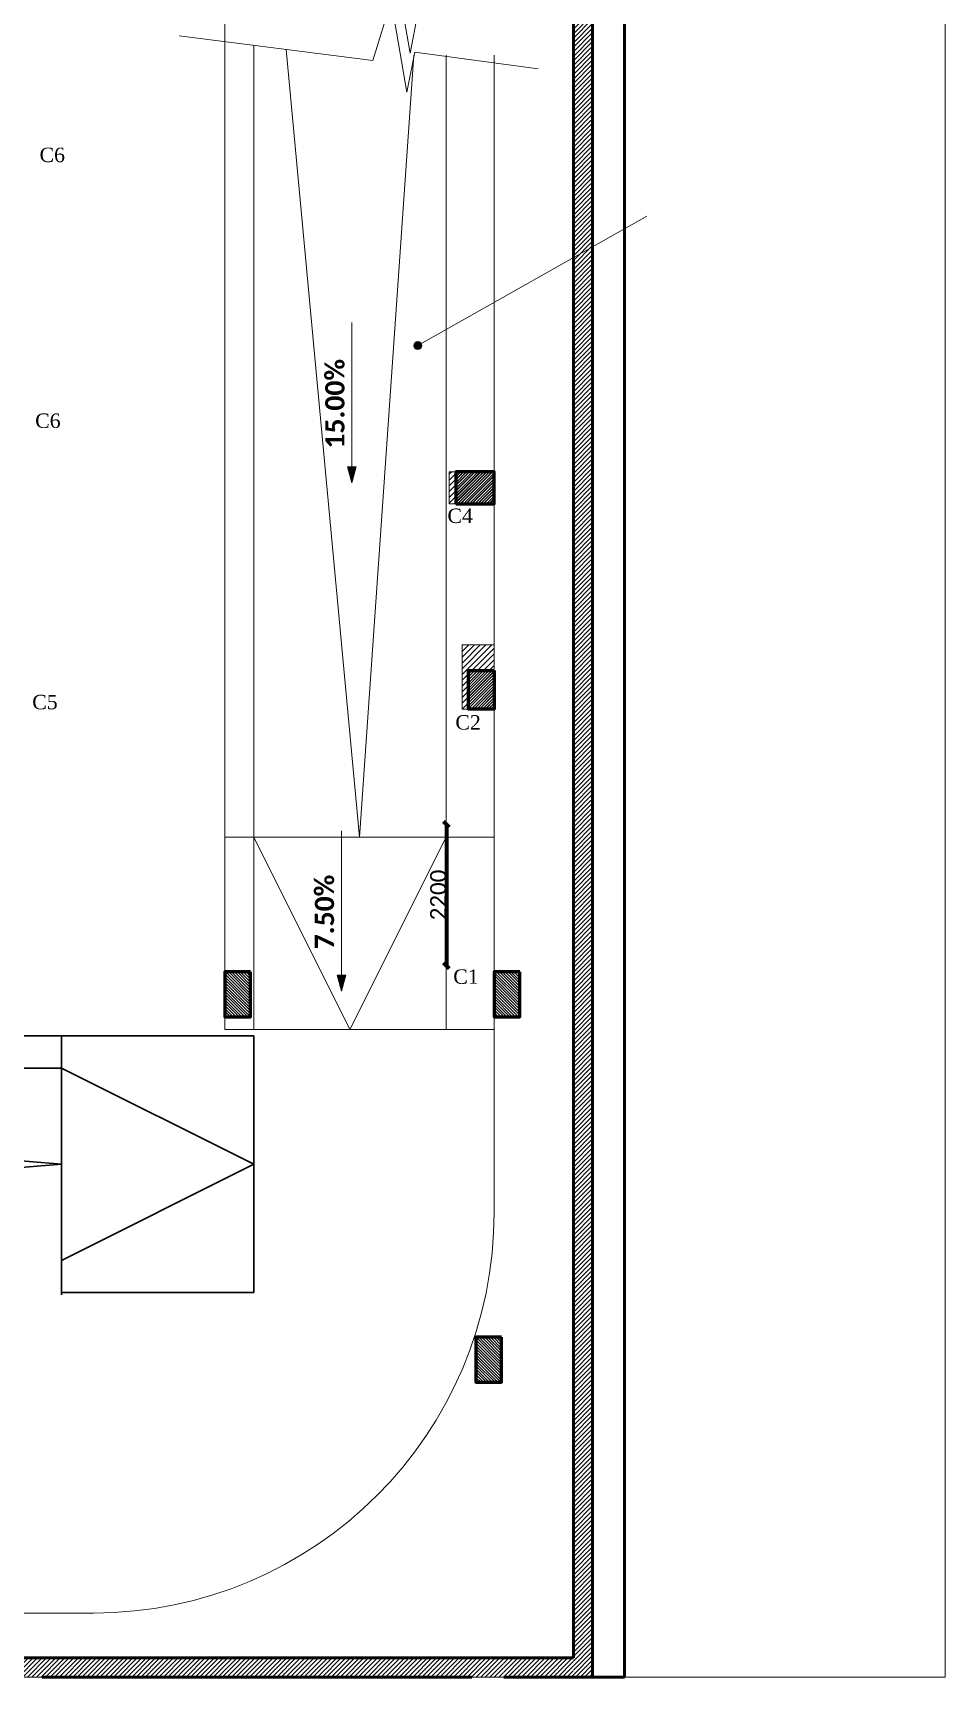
# Model space of a CAD drawing. Header units: millimetres. Extents: x -967280 to 3852, y 2833 to 1955156.
# Drawn here: x -921642 to -907411, y 478037 to 503683 of the extents above; entities that cross this region are included whole.
import ezdxf
from ezdxf.enums import TextEntityAlignment as Align

# ---------------------------------------------------------------- set-up
doc = ezdxf.new("R2010")
doc.units = ezdxf.units.MM
doc.header["$LTSCALE"] = 1000
doc.header["$PDMODE"] = 35
doc.header["$PDSIZE"] = 25
for name, pattern in [('Dash', [6.35, 3.175, -3.175]), ('HRZN_Line-Ptrn-Dash', [4, 2, -2]), ('HRZN_Line-Ptrn-Sold', [9144001.0, 9144000.0, -1])]:
    doc.linetypes.add(name, pattern=pattern)
for name, color, linetype in [('_N-DIM 3', 7, 'Continuous'), ('ARCH', 8, 'Continuous'), ('S - col hach', 1, 'Continuous')]:
    doc.layers.add(name, color=color, linetype=linetype)
for name, color, linetype, lineweight in [('A-COLS', 8, 'HRZN_Line-Ptrn-Sold', 18), ('A-DIM', 7, 'Continuous', 13), ('A-ELEV', 1, 'HRZN_Line-Ptrn-Sold', 13), ('A-FLOR-PATT', 1, 'Continuous', 13), ('A-SYMB', 7, 'Continuous', 13), ('A-TEXT21', 3, 'Continuous', 13), ('A-TONE', 40, 'HRZN_Line-Ptrn-Sold', 35), ('A-WALL', 8, 'HRZN_Line-Ptrn-Sold', 50), ('DASHED', 1, 'HRZN_Line-Ptrn-Dash', 30), ('S - column', 6, 'Continuous', 60)]:
    doc.layers.add(name, color=color, linetype=linetype, lineweight=lineweight)
doc.styles.add('ASD', font='times.ttf')
doc.styles.add('Calibri_1', font='calibri.ttf', dxfattribs={"height": 250})
doc.styles.add('Calibri_B', font='calibrib.ttf', dxfattribs={"height": 300})
doc.dimstyles.new('HRZN_Dimn-dflt', dxfattribs={"dimscale": 304.8, "dimtxt": 294.337106, "dimasz": 0.492126, "dimexe": 0, "dimexo": 0.0625, "dimgap": 0, "dimtad": 1, "dimdec": 0, "dimzin": 0, "dimdsep": 46, "dimtxsty": 'Calibri_1', "dimblk1": 'OBLIQUE', "dimblk2": 'OBLIQUE', "dimsah": 1, "dimcen": 0.09, "dimazin": 0, "dimtfac": 1, "dimtdec": 4, "dimtix": 1, "dimtmove": 0, "dimatfit": 3, "dimfxl": 0, "dimfxlon": 1, "dimtvp": 1, "dimtolj": 1, "dimtzin": 0, "dimarcsym": 2})
pattern_1 = [(225, (-217548.73, -1233776.03), (44.9012806, -44.9012806), [])]
pattern_2 = [(135, (168406.875, -346239.72), (-22.4506403, -22.4506403), [])]

# ---------------------------------------------------------------- blocks, each defined once
blk = doc.blocks.new('_Oblique')
at = {"color": 0, "linetype": 'ByBlock', "lineweight": -2}
blk.add_line((-0.5, -0.5), (0.5, 0.5), dxfattribs=at)
blk = doc.blocks.new('*D1935')
at = {"layer": '_N-DIM 3', "color": 0, "lineweight": -2, "transparency": 16777216}
blk.add_line((51655, -31700), (51655, -33901), dxfattribs=at)
at = {"layer": 'Defpoints', "color": 0, "lineweight": 106, "transparency": 16777216}
for p in [(50871, -31700), (50871, -33901), (51655, -33901)]:
    blk.add_point(p, dxfattribs=at)
at = {"layer": '_N-DIM 3', "color": 0, "lineweight": -2, "transparency": 16777216, "xscale": 88.58267716535433, "yscale": 88.58267716535433, "zscale": 88.58267716535433}
for p, rotation in [((51655, -31700), 90), ((51655, -33901), 270)]:
    blk.add_blockref('_Oblique', p, dxfattribs=dict(at, rotation=rotation))
at = {"layer": '_N-DIM 3', "color": 0, "transparency": 16777216, "insert": (51527, -32801), "char_height": 250, "attachment_point": 5, "rotation": 90, "style": 'Calibri_1'}
blk.add_mtext('\\A1;2200', dxfattribs=at)
blk = doc.blocks.new('A$Ca5ad4f3b')
at = {"layer": 'S - col hach'}
h = blk.add_hatch(dxfattribs=at)
h.set_pattern_fill('ANSI31', color=256, scale=10)
h.set_pattern_definition([(45, (-223648.726, -1244552.032), (-22.4506403, 22.4506403), [])])
h.paths.add_polyline_path([(46300, -17500), (46300, -17000), (45700, -17000), (45700, -17500), (45807, -17500)])
h = blk.add_hatch(dxfattribs=at)
h.set_pattern_fill('ANSI31', color=256, scale=10)
h.set_pattern_definition([(45, (-223648.726, -1233952.032), (-22.4506403, 22.4506403), [])])
h.paths.add_polyline_path([(45900, -20100), (45900, -20700), (46300, -20700), (46300, -20100)])
at = {"layer": 'S - column'}
for points in [[(45700, -17500), (46300, -17500), (46300, -17000), (45700, -17000)], [(46300, -20100), (46300, -20700), (45900, -20700), (45900, -20100)]]:
    blk.add_lwpolyline(points, close=True, dxfattribs=at)
at = {"ltscale": 6, "style": 'ASD'}
for s, p in [('C6', (39406, -12057)), ('C6', (39338, -16203)), ('C4', (45769, -17686)), ('C5', (39292, -20592)), ('C2', (45893, -20908)), ('C1', (45860, -24874))]:
    blk.add_text(s, height=225, dxfattribs=at).set_placement(p, align=Align.MIDDLE_CENTER)
blk = doc.blocks.new('A$Cd2541b88')
at = {"layer": 'A-COLS'}
h = blk.add_hatch(dxfattribs=at)
h.set_pattern_fill('ANSI31', color=4, scale=20, angle=180)
h.set_pattern_definition(pattern_1)
h.paths.add_polyline_path([(52399.99625, -26699.99984), (52399.99625, -26199.99984), (51699.99625, -26199.99984), (51699.99625, -26699.99984), (51907.36776, -26699.99984)])
h = blk.add_hatch(dxfattribs=at)
h.set_pattern_fill('ANSI31', color=4, scale=20, angle=180)
h.set_pattern_definition(pattern_1)
h.paths.add_polyline_path([(51899.99625, -28899.99984), (51899.99625, -29899.99984), (52399.99625, -29899.99984), (52399.99625, -28899.99984)])
at = {"layer": 'A-SYMB'}
for points in [[(50180.34616, -26371.69042), (50247.33345, -26121.69042), (50113.35886, -26121.69042)], [(50018, -34301.68961), (50084.9873, -34051.68961), (49951.0127, -34051.68961)]]:
    blk.add_hatch(color=4, dxfattribs=at).paths.add_polyline_path(points)
at = {"layer": 'A-TEXT21'}
h = blk.add_hatch(color=4, dxfattribs=at)
edge = h.paths.add_edge_path()
edge.add_arc((51209.33328, -24231.68961), 62.5, 0, 360)
at = {"layer": 'A-TONE', "linetype": 'Continuous', "lineweight": 13}
h = blk.add_hatch(dxfattribs=at)
h.set_pattern_fill('FP_1', color=4, style=0, pattern_type=2)
h.set_pattern_definition([(45, (6150, -35800), (-35.35534, 35.35534), [])])
h.paths.add_polyline_path([(53935, -44999.99984), (53935, -303.68961), (53635, -303.68961), (53635, -44999.99984)])
h = blk.add_hatch(dxfattribs=at)
h.set_pattern_fill('FP_1', color=4, style=0, pattern_type=2)
h.set_pattern_definition([(45, (6650, -35800), (-35.35534, 35.35534), [])])
h.paths.add_polyline_path([(45350, -44999.99984), (45350, -44699.99984), (41565.42627, -44699.99984), (41565.42627, -44999.99984), (43245.96076, -44999.99984)])
h.paths.add_polyline_path([(0, -44999.99984), (14950, -44999.99984), (14950, -44699.99984), (0, -44699.99984)])
h.paths.add_polyline_path([(53633, -44999.99984), (53633, -44699.99984), (52550, -44699.99984), (52550, -44999.99984)])
h.paths.add_polyline_path([(33947.42627, -44999.99984), (33947.42627, -44699.99984), (26350, -44699.99984), (26350, -44999.99984), (30790.95684, -44999.99984)])
h.paths.add_polyline_path([(52545.42627, -44999.99984), (52545.42627, -44699.99984), (45350, -44699.99984), (45350, -44999.99984), (49473.46272, -44999.99984)])
h.paths.add_polyline_path([(33950, -44999.99984), (41565.42627, -44999.99984), (41565.42627, -44699.99984), (33950, -44699.99984), (33950, -44870.70551)])
h.paths.add_polyline_path([(14950, -44999.99984), (22549.42627, -44999.99984), (22549.42627, -44699.99984), (14950, -44699.99984), (14950, -44749.00166)])
h.paths.add_polyline_path([(22550, -44999.99984), (26350, -44999.99984), (26350, -44699.99984), (22550, -44699.99984), (22550, -44797.6832)])
at = {"layer": 'S - col hach'}
h = blk.add_hatch(dxfattribs=at)
h.set_pattern_fill('ANSI31', color=4, scale=10, angle=90)
h.set_pattern_definition(pattern_2)
h.paths.add_polyline_path([(48600, -33999.99968), (48200, -33999.99968), (48200, -34699.99968), (48600, -34699.99968)])
h = blk.add_hatch(dxfattribs=at)
h.set_pattern_fill('ANSI31', color=4, scale=10, angle=90)
h.set_pattern_definition([(135, (168813.364, -346239.72), (-22.4506403, -22.4506403), [])])
h.paths.add_polyline_path([(52800, -33999.99968), (52400, -33999.99968), (52400, -34699.99968), (52800, -34699.99968)])
h = blk.add_hatch(dxfattribs=at)
h.set_pattern_fill('ANSI31', color=4, scale=10, angle=90)
h.set_pattern_definition(pattern_2)
h.paths.add_polyline_path([(52515.28975, -39699.99984), (52115.28975, -39699.99984), (52115.28975, -40399.99984), (52515.28975, -40399.99984)])
at = {"layer": 'A-COLS', "color": 4}
for points in [[(51699.99625, -26699.99984), (52399.99625, -26699.99984), (52399.99625, -26199.99984), (51699.99625, -26199.99984)], [(52399.99625, -28899.99984), (52399.99625, -29899.99984), (51899.99625, -29899.99984), (51899.99625, -28899.99984)]]:
    blk.add_lwpolyline(points, close=True, dxfattribs=at)
at = {"layer": 'A-ELEV', "color": 4}
for p, q in [((49153.13497, -19614.73596), (50300, -31899.99983)), ((50300, -31899.99983), (51145.35888, -19699.99984)), ((52400, -31899.99983), (48200, -31899.99983)), ((48650, -31899.99983), (50150, -34899.99983)), ((50150, -34899.99983), (51650, -31899.99983))]:
    blk.add_line(p, q, dxfattribs=at)
at = {"layer": 'A-FLOR-PATT', "color": 4}
for p, q in [((59435, 0), (59435, -45000)), ((48200, -34899.99983), (48200, -17045.02171)), ((50839.06814, -18246.90397), (51087.29845, -19670.40343)), ((50505.52941, -19786.81985), (50790.74279, -18857.60657)), ((50790.74279, -18857.60657), (51038.9731, -20281.10603)), ((51087.29845, -19670.40343), (51208.03257, -19045.31442)), ((47484.34133, -19402.39221), (50505.52941, -19786.81985)), ((48650, -19550.71512), (48650, -34899.99983)), ((51038.9731, -20281.10603), (51159.70722, -19656.01702)), ((51159.70722, -19656.01702), (53086.00198, -19916.72471)), ((51650, -34899.99983), (51650, -19699.99984)), ((52400, -19699.99984), (52400, -29899.99984)), ((52400, -29899.99984), (52400, -37749.99984)), ((52400, -34899.99983), (48200, -34899.99983)), ((46150, -43999.99984), (22860.14703, -43999.99984)), ((59435, -45000), (6000, -45000))]:
    blk.add_line(p, q, dxfattribs=at)
at = {"layer": 'A-FLOR-PATT', "color": 4, "lineweight": 18}
blk.add_line((52400, -34899.99983), (48200, -34899.99983), dxfattribs=at)
at = {"layer": 'A-FLOR-PATT', "color": 4}
blk.add_arc((46150, -37749.99984), 6250, 270, 0, dxfattribs=at)
at = {"layer": 'A-SYMB', "color": 4}
for p, q in [((50180.34616, -23871.69042), (50180.34616, -26371.69042)), ((50247.33345, -26121.69042), (50113.35886, -26121.69042)), ((50113.35886, -26121.69042), (50180.34616, -26371.69042)), ((50180.34616, -26371.69042), (50247.33345, -26121.69042)), ((50018, -31801.68961), (50018, -34301.68961)), ((50084.9873, -34051.68961), (49951.0127, -34051.68961)), ((49951.0127, -34051.68961), (50018, -34301.68961)), ((50018, -34301.68961), (50084.9873, -34051.68961))]:
    blk.add_line(p, q, dxfattribs=at)
at = {"layer": 'A-TEXT21', "color": 4}
blk.add_line((51209.33328, -24231.68961), (54781.0614, -22212.30298), dxfattribs=at)
blk.add_circle((51209.33328, -24231.68961), 62.5, dxfattribs=at)
at = {"layer": 'A-WALL', "color": 4}
for p, q in [((53935, -44999.99984), (53935, 0.00016)), ((54435, -44999.99984), (54435, 0.00016)), ((53635, -299.99984), (53635, -44699.99984)), ((45350, -44699.99984), (41550, -44699.99984)), ((52550, -44699.99984), (45350, -44699.99984)), ((53635, -44699.99984), (52550, -44699.99984)), ((45350, -44999.99984), (52050, -44999.99984)), ((52550, -44999.99984), (54435, -44999.99984))]:
    blk.add_line(p, q, dxfattribs=at)
at = {"layer": 'DASHED', "color": 4, "linetype": 'Dash', "ltscale": 50}
for p, q in [((45650, -34999.99984), (38038.30604, -34999.99984)), ((45650, -39037.21386), (45650, -34999.99984)), ((45650, -34999.99984), (45650, -39037.21386)), ((45650, -34999.99984), (48650, -34999.99984)), ((48650, -38999.99984), (48650, -34999.99984)), ((38038.30604, -35499.99984), (45650, -35499.99984)), ((45650, -35499.99984), (48650, -36999.99984)), ((32034.21647, -35872.34844), (45650, -36999.99984)), ((45650, -36999.99984), (32630.41475, -38078.27445)), ((48650, -36999.99984), (45650, -38499.99984)), ((45650, -38999.99984), (48650, -38999.99984))]:
    blk.add_line(p, q, dxfattribs=at)
at = {"layer": 'S - column', "color": 4}
for points in [[(48600, -33999.99968), (48200, -33999.99968), (48200, -34699.99968), (48600, -34699.99968)], [(52800, -33999.99968), (52400, -33999.99968), (52400, -34699.99968), (52800, -34699.99968)], [(52515.28975, -39699.99984), (52115.28975, -39699.99984), (52115.28975, -40399.99984), (52515.28975, -40399.99984)]]:
    blk.add_lwpolyline(points, close=True, dxfattribs=at)
at = {"layer": 'A-DIM', "color": 4}
blk.add_blockref('A$Ca5ad4f3b', (6100, -9199.99984), dxfattribs=at)
at = {"layer": 'A-SYMB', "color": 4, "char_height": 300, "attachment_point": 1, "rotation": 90, "line_spacing_factor": 1.158048, "style": 'Calibri_B'}
for s, insert, width in [('15.00%', (49764.54139, -25838.65913), 1720.7249131), ('7.50%', (49602.19524, -33648.57489), 1432.5246813)]:
    blk.add_mtext(s, dxfattribs=dict(at, insert=insert, width=width))
at = {"layer": '_N-DIM 3', "color": 4}
dim = blk.add_linear_dim(base=(51655.29836, -33900.69076), p1=(50870.57208, -31700.3208), p2=(50870.57208, -33900.69076), angle=270, dimstyle='HRZN_Dimn-dflt', override={"dimscale": 180, "dimtxt": 180, "dimpost": '<>'}, dxfattribs=at)
dim.commit()
dim.dimension.update_dxf_attribs({"geometry": '*D1935', "text_midpoint": (51527.22144, -32800.50578)})

msp = doc.modelspace()

# ---------------------------------------------------------------- block references
at = {"layer": 'ARCH', "lineweight": 106, "ltscale": 30}
msp.add_blockref('A$Cd2541b88', (-966846.1, 523037.4), dxfattribs=at)

doc.saveas('drawing.dxf')
